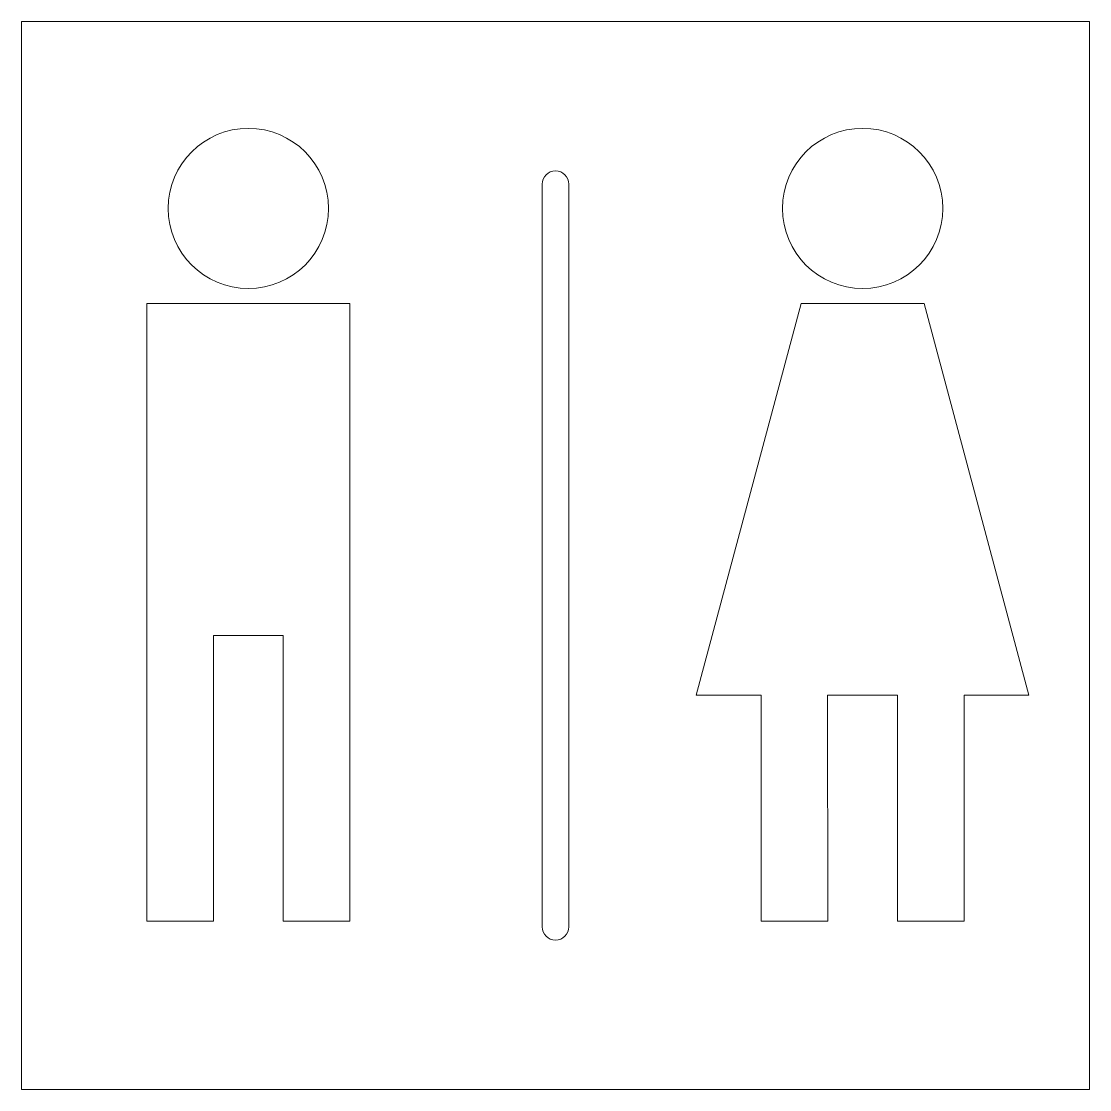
# Model space of a CAD drawing. Extents: x -2 to 2, y -2 to 2.
import ezdxf

# ---------------------------------------------------------------- set-up
doc = ezdxf.new("R2010")
doc.units = 0

msp = doc.modelspace()

# ---------------------------------------------------------------- linework, layer by layer
at = {"color": 0, "linetype": 'ByBlock', "lineweight": 18}
for points in [[(-2, -2), (2, -2), (2, 2), (-2, 2)], [(-1.0193, -1.3687), (-1.0193, -0.2996), (-1.2807, -0.2996), (-1.2807, -1.3687), (-1.5301, -1.3687), (-1.5301, 0.9433), (-0.7699, 0.9433), (-0.7699, -1.3687)], [(1.0193, -1.3687), (1.0187, -0.5234), (1.28, -0.5234), (1.2807, -1.3687), (1.5301, -1.3687), (1.5301, -0.5234), (1.7725, -0.5234), (1.3801, 0.9433), (0.9199, 0.9433), (0.5262, -0.5234), (0.7699, -0.5234), (0.7699, -1.3687)]]:
    msp.add_lwpolyline(points, close=True, dxfattribs=at)
at = {"color": 0, "linetype": 'ByBlock', "lineweight": 18, "flags": 128}
msp.add_lwpolyline([(0.05, -1.3902, -1), (-0.05, -1.3902), (-0.05, 1.3902, -1), (0.05, 1.3902)], format="xyb", close=True, dxfattribs=at)
at = {"color": 0, "linetype": 'ByBlock', "lineweight": 18}
for centre in [(-1.15, 1.2994), (1.15, 1.2994)]:
    msp.add_circle(centre, 0.3, dxfattribs=at)

doc.saveas('drawing.dxf')
